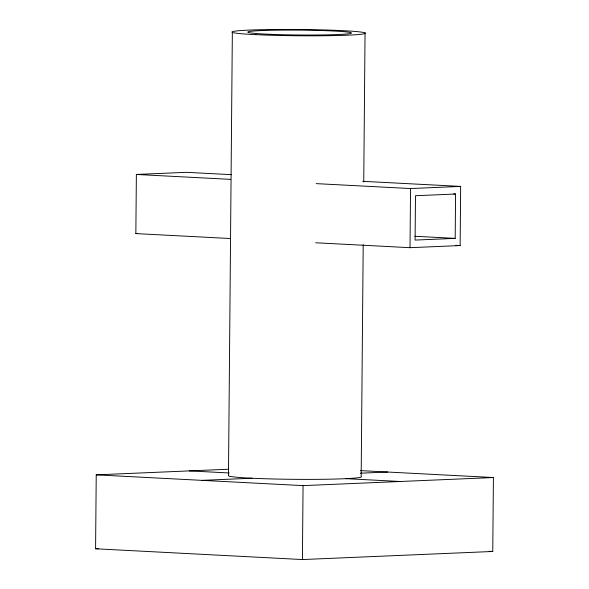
<?xml version="1.0" encoding="UTF-8"?>
<svg xmlns="http://www.w3.org/2000/svg" width="589" height="589" viewBox="0 0 589 589"><rect width="100%" height="100%" fill="white"/><g stroke="black" fill="none" stroke-linecap="round" stroke-linejoin="round"><path stroke-width="0.88" d="M360.38 470.611L493.413 477.539L492.772 551.466L302.422 559.55L95.587 548.779L96.228 474.852L228.768 469.227M230.211 238.516L135.853 233.597L136.368 174.454L186.485 172.327L231.396 174.668M232.346 32.329L228.473 475.89A66.609 3.136 0.5 0 0 300.684 479.372A66.609 3.136 0.5 0 0 361.175 476.494L363.199 244.59M302.422 559.55L303.063 485.623L493.413 477.539M363.744 182.008L365.047 32.925M410.018 247.689L410.54 188.546L460.657 186.411L460.142 245.554L410.018 247.689L315.66 242.771M455.577 194.017L415.481 195.725L415.098 240.076L455.194 238.376L455.577 194.017L453.744 193.928M135.853 233.597L137.671 233.524M360.38 473.195L387.717 472.032M201.931 480.359L252.048 478.231M95.587 548.779L98.334 548.668M362.633 181.309L460.657 186.411M316.175 183.628L410.54 188.546M136.368 174.454L230.726 179.373M414.884 236.277L455.194 238.376M455.599 245.318L460.142 245.554M345.883 478.651L400.343 481.493M189.305 470.898L229.239 472.982M96.228 474.852L303.063 485.623M489.106 551.275L492.772 551.466M271.286 34.353A51.81 2.437 0.5 0 0 351.39 33.146A51.81 2.437 0.5 0 0 276.329 30.179A51.81 2.437 0.5 0 0 271.286 34.353M255.921 34.663A66.609 3.136 0.5 0 0 364.296 33.742A66.609 3.136 0.5 0 0 275.858 29.479A66.609 3.136 0.5 0 0 255.921 34.663"/></g></svg>
